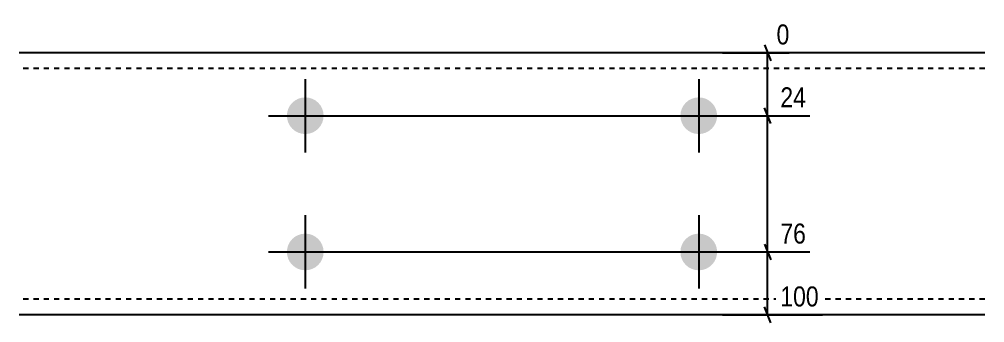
# Model space of a CAD drawing. Header units: millimetres. Extents: x 27 to 35527, y 5 to 1150.
# Drawn here: x 21975.6 to 22343.6, y 86.8 to 202.6 of the extents above; entities that cross this region are included whole.
import ezdxf

# ---------------------------------------------------------------- set-up
doc = ezdxf.new("R2010")
doc.units = ezdxf.units.MM
doc.linetypes.add('DXK_LINE_DOT2', pattern=[3.9198, 1.9599, -1.9599])
doc.layers.add('MÅLSÆTNING', color=7, linetype='Continuous')
doc.layers.add('STÅL', color=7, linetype='Continuous')
doc.styles.add('Arial Narrow', font='ARIALN.TTF', dxfattribs={"height": 0.2})

msp = doc.modelspace()

# ---------------------------------------------------------------- hatches: boundary and pattern name
at = {"layer": 'STÅL', "linetype": 'Continuous'}
for points in [[(22084.61, 172.8, -1), (22084.61, 158.8, -1)], [(22234.61, 172.8, -1), (22234.61, 158.8, -1)], [(22084.61, 120.8, -1), (22084.61, 106.8, -1)], [(22234.61, 120.8, -1), (22234.61, 106.8, -1)]]:
    msp.add_hatch(color=96, dxfattribs=at).paths.add_polyline_path(points)

# ---------------------------------------------------------------- linework, layer by layer
at = {"layer": 'MÅLSÆTNING', "color": 7, "linetype": 'Continuous'}
for p, q in [((22259.66, 192.8), (22262.06, 186.8)), ((22243.66, 189.8), (22269.13, 189.8)), ((22260.86, 165.8), (22260.86, 189.8)), ((22086.61, 165.8), (22276.92, 165.8)), ((22086.61, 165.8), (22276.92, 165.8)), ((22262.06, 162.8), (22259.66, 168.8)), ((22262.06, 162.8), (22259.66, 168.8)), ((22260.86, 113.8), (22260.86, 165.8)), ((22259.66, 116.8), (22262.06, 110.8)), ((22259.66, 116.8), (22262.06, 110.8)), ((22086.61, 113.8), (22276.92, 113.8)), ((22086.61, 113.8), (22276.92, 113.8)), ((22260.86, 89.8), (22260.86, 113.8)), ((22262.06, 86.8), (22259.66, 92.8)), ((22243.66, 89.8), (22281.8, 89.8))]:
    msp.add_line(p, q, dxfattribs=at)
at = {"layer": 'STÅL', "color": 2, "linetype": 'Continuous'}
for p, q in [((22343.61, 189.8), (21975.61, 189.8)), ((22343.61, 89.8), (21975.61, 89.8))]:
    msp.add_line(p, q, dxfattribs=at)
at = {"layer": 'STÅL', "color": 7, "linetype": 'DXK_LINE_DOT2'}
for p, q in [((22343.61, 183.8), (21975.61, 183.8)), ((22343.61, 95.8), (21975.61, 95.8))]:
    msp.add_line(p, q, dxfattribs=at)
at = {"layer": 'STÅL', "color": 96, "linetype": 'Continuous'}
for p, q in [((22084.61, 179.8), (22084.61, 151.8)), ((22234.61, 179.8), (22234.61, 151.8)), ((22070.61, 165.8), (22098.61, 165.8)), ((22220.61, 165.8), (22248.61, 165.8)), ((22084.61, 127.8), (22084.61, 99.8)), ((22234.61, 127.8), (22234.61, 99.8)), ((22070.61, 113.8), (22098.61, 113.8)), ((22220.61, 113.8), (22248.61, 113.8))]:
    msp.add_line(p, q, dxfattribs=at)

# ---------------------------------------------------------------- next in the draw order: wipeouts: each hides what was drawn before it
at = {"color": 0, "linetype": 'Continuous'}
for points in [[(22270.73, 191.4), (22270.73, 202.6), (22262.66, 202.6), (22262.66, 191.4)], [(22277.06, 167.4), (22277.06, 178.6), (22264.11, 178.6), (22264.11, 167.4)], [(22277.06, 115.4), (22277.06, 126.6), (22264.11, 126.6), (22264.11, 115.4)], [(22281.94, 91.4), (22281.94, 102.6), (22264.11, 102.6), (22264.11, 91.4)]]:
    msp.add_wipeout(points, dxfattribs=at).dxf.layer = 'MÅLSÆTNING'

# ---------------------------------------------------------------- next in the draw order: texts
at = {"layer": 'MÅLSÆTNING', "color": 3, "linetype": 'Continuous', "style": 'Arial Narrow'}
for s, height, p in [('0', 7.64, (22264.26, 193)), ('24', 7.635, (22265.71, 169)), ('76', 7.635, (22265.71, 117)), ('100', 7.635, (22265.71, 93))]:
    msp.add_text(s, height=height, dxfattribs=at).set_placement(p)

doc.saveas('drawing.dxf')
